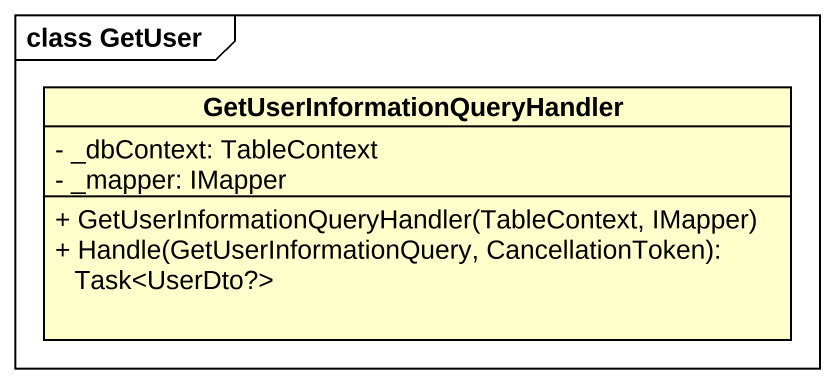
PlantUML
@startuml
mainframe class GetUser
hide circle
hide empty members
skinparam classAttributeIconSize 0
class "GetUserInformationQueryHandler" as GetUserInformationQueryHandl {
  - _dbContext: TableContext
  - _mapper: IMapper
  + GetUserInformationQueryHandler(TableContext, IMapper)
  + Handle(GetUserInformationQuery, CancellationToken): Task<UserDto?>
}
@enduml
